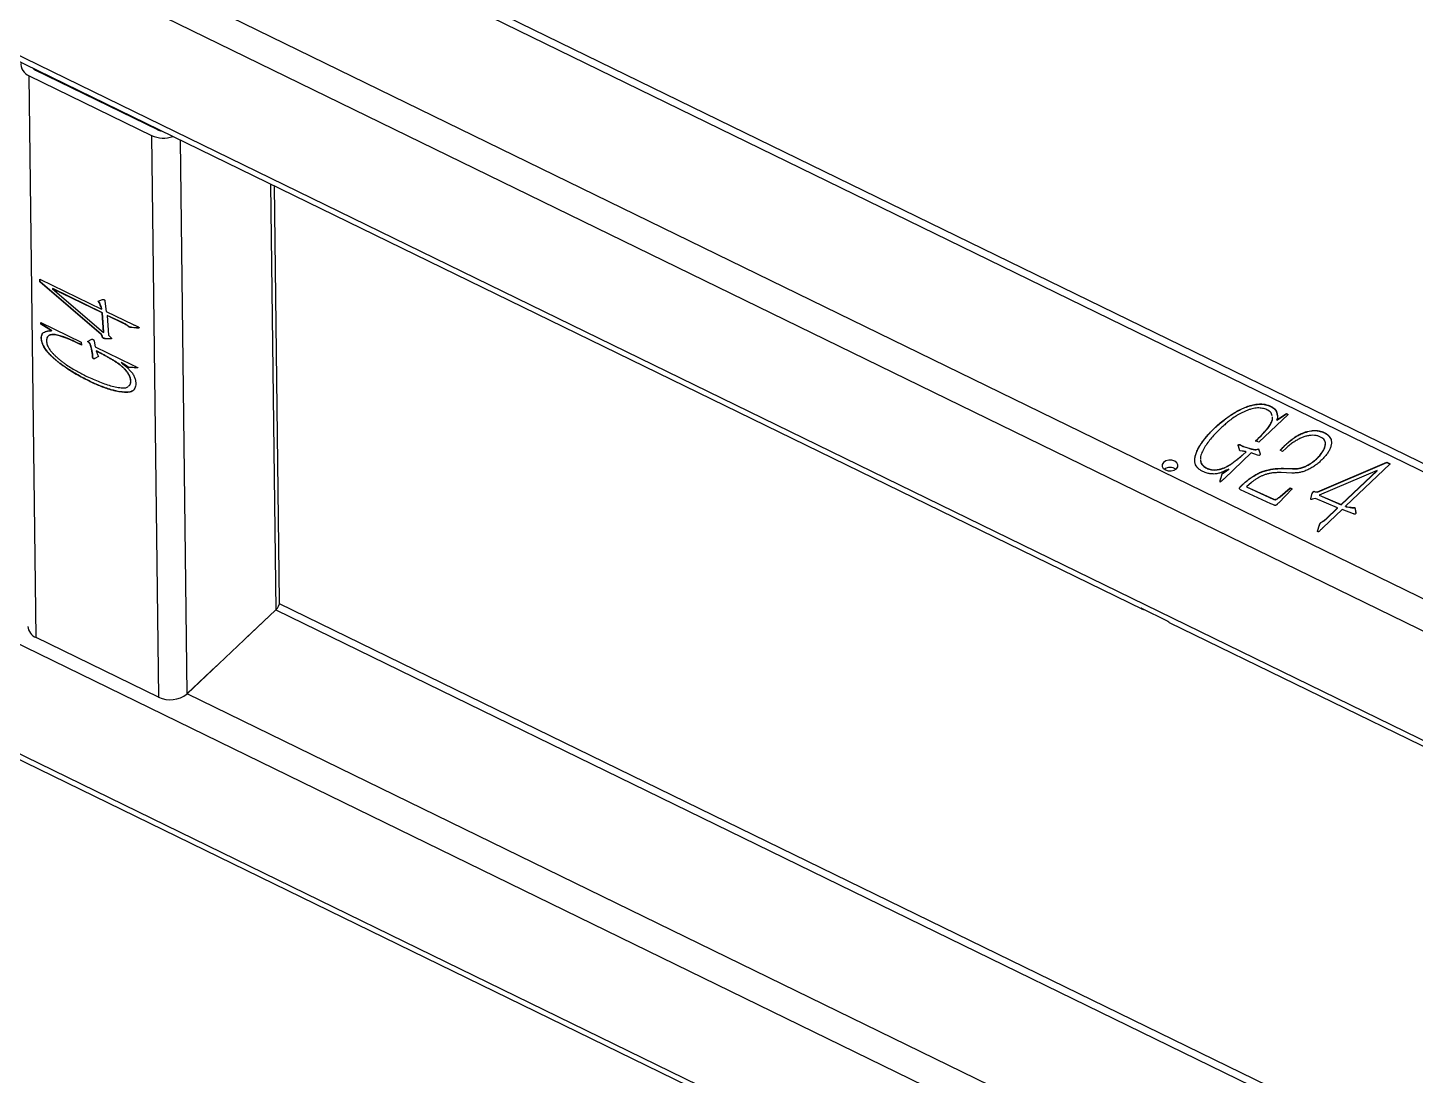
# Model space of a CAD drawing. Header units: millimetres. Extents: x 0 to 14850, y 0 to 10500.
# Drawn here: x 8012 to 9819, y 7352 to 8716 of the extents above; entities that cross this region are included whole.
import ezdxf

# ---------------------------------------------------------------- set-up
doc = ezdxf.new("R2010")
doc.units = ezdxf.units.MM
doc.header["$LTSCALE"] = 50

msp = doc.modelspace()

# ---------------------------------------------------------------- linework, layer by layer
for p, q in [((5759.5, 10122.4), (13452.4, 6371.2)), ((13461.9, 6376.8), (5771.5, 10126.9)), ((5628.8, 9978.7), (13321.6, 6227.4)), ((13323.3, 6083.6), (5630.5, 9834.9)), ((5634.5, 9825.8), (9463.3, 7958.7)), ((10856.4, 7471.4), (8124.8, 8803.4)), ((8014.2, 8653.2), (8173.4, 8575.5)), ((8023.2, 7921.9), (8014.2, 8653.2)), ((8019.2, 8662.9), (8019.2, 8662.5)), ((8181.3, 8582.9), (8022, 8660.6)), ((8136.6, 8604.7), (8136.6, 8605.7)), ((8155.3, 8596.5), (8155.4, 8595.6)), ((8173.4, 8575.5), (8182.4, 7844.3)), ((8219.7, 7848.6), (8210.8, 8569.5)), ((8328.2, 8512.2), (8335, 7958)), ((8340.1, 7968.8), (8333.5, 8509.7)), ((6922.1, 8439.5), (9381.2, 7240.3)), ((8028, 8388.6), (8108.2, 8349.5)), ((8028, 8384.8), (8028, 8388.6)), ((8028.3, 8385), (8028, 8384.8)), ((8107.8, 8316.3), (8028, 8384.8)), ((8028.3, 8385), (8028.2, 8388.5)), ((8108.1, 8316.5), (8028.3, 8385)), ((8044.6, 8376.1), (8044.4, 8375.9)), ((8044.4, 8375.9), (8110.7, 8318.9)), ((8109, 8344.4), (8044.4, 8375.9)), ((8109.3, 8344.6), (8044.6, 8376.1)), ((8104, 8359.8), (8109.6, 8361.9)), ((8105.2, 8358), (8104, 8359.8)), ((8105.4, 8358.2), (8104.3, 8359.9)), ((8105.4, 8358.2), (8105.2, 8358)), ((8106.8, 8354.9), (8106.6, 8354.7)), ((8107.8, 8351.5), (8106.6, 8354.7)), ((8108.1, 8351.7), (8106.8, 8354.9)), ((8108.1, 8351.7), (8107.8, 8351.5)), ((8108.4, 8349.7), (8108.2, 8349.5)), ((8112.7, 8359.6), (8114.4, 8346.5)), ((8114.4, 8346.5), (8149.3, 8329.5)), ((8029.1, 8332.1), (8081.8, 8306.4)), ((8029.1, 8330), (8029.1, 8332.1)), ((8029.4, 8330.2), (8029.1, 8330)), ((8042.9, 8321.2), (8029.1, 8330)), ((8029.4, 8330.2), (8029.3, 8332)), ((8043.2, 8321.4), (8029.4, 8330.2)), ((8109.3, 8344.6), (8109, 8344.4)), ((8110.7, 8318.9), (8109, 8344.4)), ((8111, 8319.2), (8109.3, 8344.6)), ((8115.7, 8341.3), (8115.5, 8341.1)), ((8115.5, 8341.1), (8117.3, 8315.5)), ((8136.1, 8331.2), (8115.5, 8341.1)), ((8136.4, 8331.4), (8115.7, 8341.3)), ((8136.4, 8331.4), (8136.1, 8331.2)), ((8030, 8311.6), (8029.7, 8311.4)), ((8039.9, 8321.3), (8042.9, 8321.2)), ((8043.2, 8321.4), (8042.9, 8321.2)), ((8090.1, 8307.4), (8095.4, 8310.1)), ((8108.1, 8316.5), (8107.8, 8316.3)), ((8109, 8313.8), (8107.8, 8316.3)), ((8109.3, 8314), (8108.1, 8316.5)), ((8109.3, 8314), (8109, 8313.8)), ((8109.4, 8312.2), (8109, 8313.8)), ((8109.7, 8312.5), (8109.3, 8314)), ((8109.7, 8312.5), (8109.4, 8312.2)), ((8111, 8319.2), (8110.7, 8318.9)), ((8113, 8311.2), (8112.7, 8310.9)), ((8120.1, 8310.7), (8112.7, 8310.9)), ((8120.4, 8310.9), (8113, 8311.2)), ((8117.3, 8315.5), (8120.3, 8312.3)), ((8120.4, 8310.9), (8120.1, 8310.7)), ((8147.9, 8325.6), (8147.6, 8325.4)), ((8150.3, 8325), (8147.6, 8325.4)), ((8150.6, 8325.2), (8147.9, 8325.6)), ((8150.6, 8325.2), (8150.3, 8325)), ((8153.8, 8324.8), (8150.3, 8325)), ((8154.1, 8325.1), (8150.6, 8325.2)), ((8154.1, 8325.1), (8153.8, 8324.8)), ((9281.6, 7146), (6923.9, 8295.7)), ((8081.8, 8306.4), (8082.1, 8302.6)), ((8092.1, 8305.4), (8090.1, 8307.4)), ((8092.4, 8305.6), (8090.5, 8307.6)), ((8092.4, 8305.6), (8092.1, 8305.4)), ((8094.8, 8299.9), (8094.5, 8299.7)), ((8095.5, 8294.6), (8094.5, 8299.7)), ((8095.8, 8294.9), (8094.8, 8299.9)), ((8095.8, 8294.9), (8095.5, 8294.6)), ((8096.5, 8290.5), (8095.5, 8294.6)), ((8096.8, 8290.7), (8095.8, 8294.9)), ((8098.3, 8309), (8098.5, 8307.7)), ((8098.5, 8307.7), (8099.7, 8300.5)), ((8099.7, 8300.5), (8148.2, 8276.8)), ((8101.6, 8295), (8101.3, 8294.8)), ((8107.2, 8291.7), (8101.3, 8294.8)), ((8107.4, 8292), (8101.6, 8295)), ((8107.4, 8292), (8107.2, 8291.7)), ((6922.4, 8289.2), (9276.6, 7141.2)), ((8096.8, 8290.7), (8096.5, 8290.5)), ((8096.6, 8286.3), (8096.5, 8290.5)), ((8096.8, 8286.5), (8096.6, 8286.3)), ((8096.8, 8286.5), (8096.8, 8290.7)), ((8104.3, 8287.6), (8099.3, 8285.1)), ((8099.6, 8285.3), (8099.3, 8285.1)), ((8104.3, 8287.6), (8099.6, 8285.3)), ((8103.1, 8290.2), (8104.3, 8287.6)), ((8133.9, 8280), (8133.7, 8279.7)), ((8140.7, 8275.3), (8133.7, 8279.7)), ((8140.9, 8275.5), (8133.9, 8280)), ((8140.9, 8275.5), (8140.7, 8275.3)), ((8142.6, 8273.8), (8140.7, 8275.3)), ((8142.9, 8274), (8140.9, 8275.5)), ((8142.9, 8274), (8142.6, 8273.8)), ((8073.5, 8265.9), (8073.2, 8265.7)), ((8145.8, 8273.5), (8145.5, 8273.2)), ((8148.8, 8273.2), (8145.5, 8273.2)), ((8149.1, 8273.4), (8145.8, 8273.5)), ((8149.1, 8273.4), (8148.8, 8273.2)), ((8151.3, 8272.9), (8148.8, 8273.2)), ((8151.6, 8273.1), (8149.1, 8273.4)), ((8151.6, 8273.1), (8151.3, 8272.9)), ((8146.4, 8254.8), (8146.2, 8254.6)), ((9630.2, 8222.8), (9630.2, 8223.1)), ((9571.6, 8206.4), (9571.6, 8206.7)), ((9653.3, 8212.3), (9615, 8176)), ((9638.6, 8205.1), (9650.9, 8213.4)), ((9638.6, 8204.8), (9650.9, 8213.1)), ((9639.3, 8208), (9638.6, 8205.1)), ((9638.6, 8204.8), (9638.6, 8205.1)), ((9650.9, 8213.4), (9653.3, 8212.3)), ((9650.9, 8213.1), (9650.9, 8213.4)), ((9650.9, 8213.1), (9653.1, 8212.1)), ((9700.8, 8188.2), (9700.8, 8188.5)), ((9590.1, 8164.9), (9588.3, 8171.1)), ((9590.1, 8173), (9594.7, 8170.7)), ((9590.1, 8172.7), (9590.1, 8173)), ((9590.1, 8172.7), (9594.8, 8170.4)), ((9594.7, 8170.7), (9599.5, 8169.4)), ((9594.8, 8170.4), (9594.7, 8170.7)), ((9594.8, 8170.4), (9599.5, 8169.1)), ((9599.5, 8169.4), (9605.3, 8167.6)), ((9599.5, 8169.1), (9599.5, 8169.4)), ((9599.5, 8169.1), (9605.3, 8167.3)), ((9605.3, 8167.3), (9605.3, 8167.6)), ((9615, 8176), (9610.8, 8177.9)), ((9612, 8166.8), (9614.6, 8167.5)), ((9612, 8166.5), (9614.6, 8167.2)), ((9612, 8166.5), (9612, 8166.8)), ((9614.6, 8167.5), (9616.6, 8161.1)), ((9614.6, 8167.2), (9614.6, 8167.5)), ((9614.6, 8167.2), (9616.6, 8160.8)), ((9645.7, 8164.1), (9642.7, 8165.6)), ((9650.5, 8168.5), (9645.7, 8164.1)), ((9655.8, 8177.7), (9655.8, 8178)), ((9605.2, 8162.2), (9570.1, 8128.9)), ((9593.2, 8164.6), (9590.1, 8164.9)), ((9594.2, 8159.9), (9598.6, 8163.8)), ((9594.2, 8159.6), (9598.6, 8163.5)), ((9594.2, 8159.6), (9594.2, 8159.9)), ((9598.6, 8163.5), (9598.6, 8163.8)), ((9613.4, 8159.4), (9605.2, 8162.2)), ((9614.9, 8158.9), (9613.4, 8159.4)), ((9616.6, 8160.8), (9616.6, 8161.1)), ((9691.3, 8111.5), (9781.8, 8150)), ((9691.3, 8111.2), (9781.8, 8149.7)), ((9698, 8163.4), (9698, 8163.7)), ((9786.1, 8147.9), (9728, 8092.8)), ((9781.8, 8150), (9786.1, 8147.9)), ((9781.8, 8149.7), (9781.8, 8150)), ((9781.8, 8149.7), (9785.9, 8147.7)), ((9545.8, 8142.8), (9545.8, 8143.1)), ((9565.1, 8128.1), (9565.9, 8130.3)), ((9565.1, 8127.8), (9565.9, 8130)), ((9565.9, 8130.3), (9566.6, 8133.4)), ((9565.9, 8130), (9566.6, 8133.1)), ((9565.9, 8130), (9565.9, 8130.3)), ((9566.6, 8133.1), (9566.6, 8133.4)), ((9567.7, 8135.9), (9569.7, 8137)), ((9567.7, 8135.6), (9569.7, 8136.7)), ((9567.7, 8135.6), (9567.7, 8135.9)), ((9569.7, 8137), (9576, 8141.2)), ((9569.7, 8136.7), (9576, 8140.9)), ((9569.7, 8136.7), (9569.7, 8137)), ((9576, 8140.9), (9576, 8141.2)), ((9658.1, 8136), (9644.2, 8136.5)), ((9647, 8142.2), (9658.7, 8141.8)), ((9647, 8141.9), (9647, 8142.2)), ((9647, 8141.9), (9658.7, 8141.5)), ((9658.7, 8141.5), (9658.7, 8141.8)), ((9769, 8139.3), (9693.7, 8107.3)), ((9722.1, 8094.9), (9769, 8139.3)), ((9722.1, 8094.6), (9769, 8139)), ((9769, 8139), (9769, 8139.3)), ((9565.1, 8127.8), (9565.1, 8128.1)), ((9630.7, 8096.1), (9591.3, 8114.3)), ((9605.3, 8123.7), (9599, 8118.2)), ((9599, 8118.2), (9634.7, 8102)), ((9599, 8117.9), (9599, 8118.2)), ((9599, 8117.9), (9634.7, 8101.7)), ((9601.7, 8127.5), (9601.7, 8127.8)), ((9658.5, 8115.4), (9640.8, 8097.2)), ((9642.7, 8105.4), (9655.8, 8116.7)), ((9642.7, 8105.1), (9655.8, 8116.4)), ((9655.8, 8116.7), (9658.5, 8115.4)), ((9655.8, 8116.4), (9655.8, 8116.7)), ((9655.8, 8116.4), (9658.3, 8115.2)), ((9686.5, 8112.2), (9688.3, 8111.7)), ((9686.5, 8111.9), (9686.5, 8112.2)), ((9686.5, 8111.9), (9688.3, 8111.4)), ((9688.3, 8111.7), (9691.3, 8111.5)), ((9688.3, 8111.4), (9688.3, 8111.7)), ((9688.3, 8111.4), (9691.3, 8111.2)), ((9691.3, 8111.2), (9691.3, 8111.5)), ((9634.7, 8101.7), (9634.7, 8102)), ((9642.7, 8105.1), (9642.7, 8105.4)), ((9682.8, 8102.9), (9684.5, 8109.8)), ((9682.8, 8102.6), (9684.5, 8109.5)), ((9682.8, 8102.6), (9682.8, 8102.9)), ((9684.5, 8109.5), (9684.5, 8109.8)), ((9688.7, 8102.9), (9684.6, 8101.8)), ((9717.3, 8090.5), (9688.7, 8102.9)), ((9693.7, 8107.3), (9722.1, 8094.9)), ((9693.7, 8107), (9693.7, 8107.3)), ((9693.7, 8107), (9722.1, 8094.6)), ((9722.1, 8094.6), (9722.1, 8094.9)), ((9723.4, 8088.6), (9698.2, 8064.6)), ((9702.5, 8076.3), (9717.3, 8090.5)), ((9702.5, 8075.9), (9717.3, 8090.2)), ((9702.5, 8075.9), (9702.5, 8076.3)), ((9717.3, 8090.2), (9717.3, 8090.5)), ((9738.2, 8083), (9723.4, 8088.6)), ((9728, 8092.5), (9728, 8092.8)), ((9730.2, 8092.1), (9734, 8091.5)), ((9730.2, 8091.8), (9730.2, 8092.1)), ((9730.2, 8091.8), (9734, 8091.2)), ((9734, 8091.2), (9734, 8091.5)), ((9737.8, 8091), (9740, 8091.2)), ((9737.9, 8090.7), (9737.8, 8091)), ((9737.9, 8090.7), (9740, 8090.9)), ((9740, 8091.2), (9741.4, 8084.6)), ((9740, 8090.9), (9740, 8091.2)), ((9740, 8090.9), (9741.4, 8084.3)), ((9741.4, 8084.3), (9741.4, 8084.6)), ((9692.2, 8062.8), (9693, 8066.1)), ((9692.2, 8062.5), (9693, 8065.8)), ((9692.2, 8062.5), (9692.2, 8062.8)), ((9693, 8066.1), (9694, 8068.5)), ((9693, 8065.8), (9694, 8068.2)), ((9693, 8065.8), (9693, 8066.1)), ((9694, 8068.2), (9694, 8068.5)), ((8335, 7958), (8219.7, 7848.6)), ((8296.6, 7921.5), (8334.8, 7957.7)), ((8334.8, 7957.7), (8334.8, 7957.7)), ((8334.8, 7957.7), (8334.8, 7957.7)), ((8335, 7958), (10776.6, 6767.4)), ((10776.5, 6777.7), (8339.8, 7965.9)), ((9461.3, 7960.4), (9496.4, 7943.3)), ((9498.4, 7941.6), (13327.3, 6074.5)), ((8182.4, 7844.3), (8023.2, 7921.9)), ((8296.6, 7921.5), (8296.6, 7921.5)), ((8219.9, 7848.8), (8258.1, 7885.1)), ((8258.1, 7885.1), (8258.1, 7885.1)), ((8258.1, 7885), (8258.1, 7885)), ((10778.7, 6600.7), (8219.7, 7848.6)), ((8219.9, 7848.8), (8219.9, 7848.8))]:
    msp.add_line(p, q)
at = {"flags": 128}
for points in [[(9490.9, 8149.9), (9489.2, 8147.3), (9489.1, 8144.6), (9490.5, 8142), (9493.3, 8140), (9497, 8138.8), (9501, 8138.8), (9504.8, 8139.7), (9507.8, 8141.6), (9509.5, 8144.2), (9509.7, 8146.9), (9508.2, 8149.5), (9505.5, 8151.6), (9501.8, 8152.7), (9497.7, 8152.8), (9493.9, 8151.8), (9490.9, 8149.9)], [(9496.4, 7943.3), (9497.6, 7942.1), (9498.4, 7941.6)]]:
    msp.add_lwpolyline(points, dxfattribs=at)
for centre, radius, start, end in [((8019.5, 8668.5), 16.2, 172.5338, 250.7171), ((8026.7, 8670.7), 11.1, 221.4233, 245.2269), ((8188.6, 8598.4), 17.1, 244.6283, 262.1464), ((8188.9, 8609), 36.9, 245.2261, 289.3102), ((9499.6, 8129.6), 13.6, 56.8225, 124.5836), ((8325.5, 7969), 14.6, 310.6879, 359.2426), ((9465.7, 7963.5), 5.36, 215.3391, 272.67), ((8029.2, 7937.9), 17.1, 185.0262, 249.4236), ((8197.6, 7875.8), 35, 244.2088, 308.9722)]:
    msp.add_arc(centre, radius, start, end)
for points, knots in [([(8106.6, 8354.7), (8106.4, 8355.1), (8106.2, 8355.8), (8105.8, 8356.8), (8105.5, 8357.5), (8105.3, 8357.8), (8105.2, 8358)], [0, 0, 0, 0, 0.373787, 0.666263, 0.878329, 1, 1, 1, 1]), ([(8106.8, 8354.9), (8106.7, 8355.3), (8106.4, 8356), (8106, 8357), (8105.8, 8357.7), (8105.5, 8358.1), (8105.4, 8358.2)], [0, 0, 0, 0, 0.373787, 0.666263, 0.878329, 1, 1, 1, 1]), ([(8108.2, 8349.5), (8108.2, 8349.9), (8108.2, 8350.5), (8107.9, 8351.2), (8107.8, 8351.5)], [0, 0, 0, 0, 0.574309, 1, 1, 1, 1]), ([(8108.4, 8349.7), (8108.4, 8350.1), (8108.4, 8350.7), (8108.2, 8351.4), (8108.1, 8351.7)], [0, 0, 0, 0, 0.574309, 1, 1, 1, 1]), ([(8109.6, 8361.9), (8109.9, 8362), (8110.5, 8362.1), (8111.4, 8361.9), (8112, 8361.4), (8112.5, 8360.9), (8112.7, 8360.2), (8112.7, 8359.8), (8112.7, 8359.6)], [0, 0, 0, 0, 0.279773, 0.459185, 0.590009, 0.696704, 0.823567, 1, 1, 1, 1]), ([(8147.6, 8325.4), (8147.3, 8325.4), (8146.7, 8325.5), (8145.9, 8325.6), (8145.3, 8325.7), (8144.6, 8325.9), (8143.5, 8326.6), (8141.9, 8327.7), (8140.2, 8328.9), (8138.7, 8329.9), (8137.4, 8330.5), (8136.6, 8331), (8136.1, 8331.2)], [0, 0, 0, 0, 0.090782, 0.164271, 0.219168, 0.256537, 0.34722, 0.50011, 0.66601, 0.784886, 0.890043, 1, 1, 1, 1]), ([(8147.9, 8325.6), (8147.5, 8325.7), (8146.9, 8325.7), (8146.1, 8325.8), (8145.5, 8325.9), (8144.8, 8326.1), (8143.7, 8326.8), (8142.2, 8327.9), (8140.5, 8329.1), (8139, 8330.1), (8137.6, 8330.8), (8136.8, 8331.2), (8136.4, 8331.4)], [0, 0, 0, 0, 0.090782, 0.164271, 0.219168, 0.256537, 0.34722, 0.50011, 0.66601, 0.784886, 0.890043, 1, 1, 1, 1]), ([(8149.3, 8329.5), (8149.4, 8329.4), (8149.8, 8329.2), (8150.5, 8328.9), (8151.7, 8328.3), (8153.2, 8327.7), (8154.7, 8326.9), (8155.9, 8326.4), (8156.6, 8325.9), (8157.1, 8325.5), (8157.2, 8325.2), (8157.1, 8325), (8157.1, 8325)], [0, 0, 0, 0, 0.0375013, 0.1262061, 0.2660251, 0.4604694, 0.6513849, 0.7946121, 0.8842943, 0.9254879, 0.9676574, 1, 1, 1, 1]), ([(8029.7, 8311.4), (8029.7, 8311.9), (8029.7, 8313), (8030, 8314.5), (8030.5, 8315.8), (8031.3, 8317.4), (8032.8, 8319), (8034.9, 8320), (8036.7, 8320.5), (8037.9, 8320.9), (8038.9, 8321.1), (8039.6, 8321.2), (8039.9, 8321.3)], [0, 0, 0, 0, 0.09355, 0.182475, 0.269034, 0.354228, 0.527613, 0.715062, 0.806312, 0.88357, 0.948148, 1, 1, 1, 1]), ([(8073.2, 8265.7), (8070.9, 8267.1), (8066.1, 8270), (8060.1, 8274.1), (8055.2, 8277.6), (8051.6, 8280.4), (8048.1, 8283.3), (8044.7, 8286.4), (8041.6, 8289.4), (8038.8, 8292.3), (8036.6, 8295), (8034.7, 8297.6), (8033.3, 8300), (8032.2, 8302.1), (8031.3, 8304), (8030.6, 8306.1), (8030, 8308.5), (8029.8, 8310.4), (8029.7, 8311.4)], [0, 0, 0, 0, 0.126875, 0.26151, 0.330229, 0.398329, 0.466356, 0.533691, 0.597757, 0.655467, 0.70742, 0.754407, 0.796644, 0.833775, 0.865799, 0.893553, 0.945163, 1, 1, 1, 1]), ([(8030, 8311.6), (8030, 8313.4), (8030, 8315.3), (8031, 8316.4), (8031.1, 8316.6)], [0, 0, 0, 0, 0.899852, 1, 1, 1, 1]), ([(8073.5, 8265.9), (8071.2, 8267.3), (8066.3, 8270.2), (8060.3, 8274.3), (8055.5, 8277.8), (8051.8, 8280.6), (8048.3, 8283.6), (8044.9, 8286.6), (8041.8, 8289.6), (8039.1, 8292.5), (8036.8, 8295.3), (8035, 8297.9), (8033.6, 8300.2), (8032.4, 8302.4), (8031.6, 8304.2), (8030.8, 8306.3), (8030.3, 8308.8), (8030.1, 8310.6), (8030, 8311.6)], [0, 0, 0, 0, 0.126875, 0.26151, 0.330229, 0.398329, 0.466356, 0.533691, 0.597757, 0.655467, 0.70742, 0.754407, 0.796644, 0.833775, 0.865799, 0.893553, 0.945163, 1, 1, 1, 1]), ([(8082.1, 8302.6), (8081.2, 8303), (8079.2, 8304), (8076.1, 8305.5), (8072.8, 8307.1), (8069.9, 8308.4), (8067.5, 8309.4), (8065.5, 8310.3), (8063.2, 8311.2), (8060, 8312.5), (8056, 8313.9), (8051.6, 8315.3), (8047.6, 8316.1), (8044.6, 8316.2), (8042.3, 8316), (8040.8, 8315.6), (8039.6, 8315.1), (8038.2, 8314.1), (8037, 8312.3), (8036.7, 8310.4), (8036.5, 8309.4)], [0, 0, 0, 0, 0.051918, 0.111407, 0.174691, 0.237463, 0.271063, 0.309597, 0.35254, 0.40038, 0.494836, 0.576504, 0.652266, 0.73063, 0.769331, 0.805061, 0.838333, 0.870025, 0.93318, 1, 1, 1, 1]), ([(8082.3, 8302.8), (8077.9, 8305), (8069, 8309.3), (8057.9, 8313.7), (8049.3, 8316.2), (8043.3, 8316.8), (8040.5, 8315.3), (8039.3, 8314.6)], [0, 0, 0, 0, 0.291181, 0.582317, 0.727796, 0.87321, 1, 1, 1, 1]), ([(8095.4, 8310.1), (8095.6, 8310.2), (8096.1, 8310.3), (8097, 8310), (8097.8, 8309.6), (8098.1, 8309.2), (8098.3, 8309)], [0, 0, 0, 0, 0.3163371, 0.610484, 0.8455065, 1, 1, 1, 1]), ([(8112.7, 8310.9), (8112.3, 8311), (8111.6, 8311.1), (8110.6, 8311.4), (8109.9, 8311.8), (8109.6, 8312.1), (8109.4, 8312.2)], [0, 0, 0, 0, 0.407827, 0.672502, 0.858705, 1, 1, 1, 1]), ([(8113, 8311.2), (8112.6, 8311.2), (8111.8, 8311.4), (8110.9, 8311.7), (8110.2, 8312), (8109.8, 8312.3), (8109.7, 8312.5)], [0, 0, 0, 0, 0.407827, 0.672502, 0.858705, 1, 1, 1, 1]), ([(8120.3, 8312.3), (8120.6, 8312.1), (8121, 8311.7), (8121.5, 8310.8), (8120.9, 8310.7), (8120.4, 8310.7), (8120.1, 8310.7)], [0, 0, 0, 0, 0.321086, 0.477106, 0.666308, 1, 1, 1, 1]), ([(8121.6, 8311.1), (8121.5, 8311.1), (8121.5, 8311), (8121.2, 8311), (8120.9, 8310.9), (8120.6, 8310.9), (8120.4, 8310.9)], [0, 0, 0, 0, 0.088321, 0.272554, 0.550427, 1, 1, 1, 1]), ([(8157.1, 8325), (8157, 8324.9), (8156.7, 8324.6), (8155.8, 8324.6), (8154.8, 8324.6), (8154.1, 8324.8), (8153.8, 8324.8)], [0, 0, 0, 0, 0.142951, 0.430931, 0.760186, 1, 1, 1, 1]), ([(8156.9, 8325), (8156.8, 8324.9), (8156.5, 8324.7), (8155.4, 8324.9), (8154.6, 8325), (8154.1, 8325.1)], [0, 0, 0, 0, 0.139316, 0.478245, 1, 1, 1, 1]), ([(8036.5, 8309.4), (8036.5, 8308.6), (8036.6, 8307), (8037.1, 8304.4), (8038, 8301.8), (8039.2, 8299.2), (8040.9, 8296.4), (8043.1, 8293.6), (8045.8, 8290.7), (8048.8, 8287.8), (8052.2, 8284.8), (8055.6, 8282), (8059.1, 8279.3), (8063.8, 8276.1), (8069.5, 8272.4), (8076.2, 8268.6), (8082.7, 8265.1), (8087, 8263), (8089.1, 8261.9)], [0, 0, 0, 0, 0.042955, 0.083376, 0.123261, 0.1629, 0.204401, 0.249819, 0.29921, 0.354213, 0.411664, 0.468737, 0.52579, 0.583341, 0.694342, 0.79876, 0.899663, 1, 1, 1, 1]), ([(8094.5, 8299.7), (8094.4, 8300), (8094.3, 8301), (8093.7, 8302.5), (8093.1, 8304.1), (8092.4, 8305), (8092.1, 8305.4)], [0, 0, 0, 0, 0.191467, 0.503414, 0.805851, 1, 1, 1, 1]), ([(8094.8, 8299.9), (8094.7, 8300.3), (8094.5, 8301.2), (8094, 8302.8), (8093.4, 8304.4), (8092.6, 8305.3), (8092.4, 8305.6)], [0, 0, 0, 0, 0.191467, 0.503414, 0.805851, 1, 1, 1, 1]), ([(8101.3, 8294.8), (8101.5, 8294.2), (8101.9, 8293.2), (8102.4, 8291.9), (8102.8, 8291), (8103, 8290.4), (8103.1, 8290.2)], [0, 0, 0, 0, 0.362799, 0.652475, 0.863991, 1, 1, 1, 1]), ([(8146.4, 8254.8), (8146.4, 8255.6), (8146.4, 8257.3), (8145.8, 8260), (8144.7, 8263), (8143, 8266), (8140.7, 8269.2), (8137.7, 8272.3), (8134.3, 8275.4), (8130.6, 8278.3), (8126.7, 8281), (8122.8, 8283.4), (8118.9, 8285.6), (8115.2, 8287.8), (8111.4, 8289.9), (8108.8, 8291.3), (8107.4, 8292)], [0, 0, 0, 0, 0.055936, 0.112854, 0.170682, 0.23044, 0.29538, 0.366568, 0.443456, 0.523318, 0.605302, 0.686891, 0.766851, 0.840773, 0.916895, 1, 1, 1, 1]), ([(8099.3, 8285.1), (8099.1, 8284.9), (8098.7, 8284.6), (8097.9, 8284.6), (8097.5, 8285), (8097.1, 8285.3), (8096.8, 8285.8), (8096.7, 8286.1), (8096.6, 8286.3)], [0, 0, 0, 0, 0.350484, 0.527084, 0.64708, 0.750783, 0.854774, 1, 1, 1, 1]), ([(8099.6, 8285.3), (8099.3, 8285.1), (8099, 8284.8), (8098.2, 8284.8), (8097.7, 8285.2), (8097.3, 8285.5), (8097, 8286), (8096.9, 8286.3), (8096.8, 8286.5)], [0, 0, 0, 0, 0.350484, 0.527084, 0.64708, 0.750783, 0.854774, 1, 1, 1, 1]), ([(8146.2, 8254.6), (8146.2, 8255.4), (8146.2, 8257.1), (8145.6, 8259.8), (8144.5, 8262.7), (8142.8, 8265.8), (8140.4, 8268.9), (8137.5, 8272.1), (8134.1, 8275.2), (8130.4, 8278.1), (8126.5, 8280.7), (8122.5, 8283.2), (8118.7, 8285.4), (8114.9, 8287.6), (8111.1, 8289.7), (8108.5, 8291), (8107.2, 8291.7)], [0, 0, 0, 0, 0.055936, 0.112854, 0.170682, 0.23044, 0.29538, 0.366568, 0.443456, 0.523318, 0.605302, 0.686891, 0.766851, 0.840773, 0.916895, 1, 1, 1, 1]), ([(8133.7, 8279.7), (8134.2, 8279.2), (8135.6, 8278), (8138.2, 8276.1), (8141.2, 8273.5), (8143.9, 8271.1), (8146.1, 8268.8), (8147.7, 8266.9), (8149, 8264.8), (8150.3, 8262.7), (8151.2, 8260.5), (8152, 8258.3), (8152.5, 8256.2), (8152.7, 8254.8), (8152.7, 8254.2)], [0, 0, 0, 0, 0.065987, 0.160923, 0.277349, 0.4098, 0.479506, 0.549726, 0.62206, 0.697685, 0.774405, 0.849698, 0.925012, 1, 1, 1, 1]), ([(8145.5, 8273.2), (8145, 8273.2), (8144.1, 8273.2), (8143.1, 8273.6), (8142.6, 8273.8)], [0, 0, 0, 0, 0.565776, 1, 1, 1, 1]), ([(8145.8, 8273.5), (8145.3, 8273.5), (8144.3, 8273.4), (8143.3, 8273.8), (8142.9, 8274)], [0, 0, 0, 0, 0.565776, 1, 1, 1, 1]), ([(8148.2, 8276.8), (8148.8, 8276.6), (8149.8, 8276), (8151.3, 8275.3), (8152.5, 8274.7), (8153.5, 8274.2), (8154.2, 8273.8), (8154.7, 8273.5), (8155, 8273.3), (8155.3, 8272.8), (8154.2, 8273), (8153.4, 8272.8), (8152.3, 8272.7), (8151.6, 8272.8), (8151.3, 8272.9)], [0, 0, 0, 0, 0.145771, 0.273973, 0.379561, 0.46505, 0.530589, 0.576106, 0.599949, 0.609011, 0.678525, 0.798428, 0.923437, 1, 1, 1, 1]), ([(8152.7, 8254.2), (8152.8, 8253), (8152.9, 8250.6), (8152.3, 8247.6), (8151, 8245.1), (8149.5, 8243.4), (8148, 8242.4), (8146.6, 8241.8), (8145, 8241.3), (8143.1, 8241.1), (8141, 8240.9), (8138.5, 8241), (8135.9, 8241.2), (8132.9, 8241.5), (8129.7, 8242), (8126.3, 8242.8), (8122.7, 8243.7), (8117.7, 8245.1), (8111.5, 8247.2), (8104.3, 8250), (8097.1, 8253.2), (8089.6, 8256.8), (8081.5, 8260.9), (8076, 8264), (8073.2, 8265.7)], [0, 0, 0, 0, 0.0403003, 0.080356, 0.1195791, 0.1573121, 0.1767137, 0.1974974, 0.2198456, 0.2439737, 0.2702161, 0.2989485, 0.3303965, 0.3641005, 0.4002389, 0.43762, 0.4770858, 0.5183317, 0.5994777, 0.6731942, 0.7469287, 0.8266271, 0.911502, 1, 1, 1, 1]), ([(8147.9, 8242.7), (8147.8, 8242.6), (8146.5, 8241.5), (8141.2, 8241.1), (8132.4, 8241.5), (8119.6, 8244.6), (8105.2, 8249.8), (8089.3, 8257), (8078.8, 8262.9), (8073.5, 8265.9)], [0, 0, 0, 0, 0.008724, 0.08488, 0.237262, 0.389753, 0.593125, 0.796578, 1, 1, 1, 1]), ([(8089.1, 8261.9), (8094.7, 8259.4), (8105.7, 8254.3), (8119.4, 8249.6), (8130, 8247.3), (8136.8, 8246.6), (8141.1, 8247.2), (8142.4, 8248.3), (8142.7, 8248.6)], [0, 0, 0, 0, 0.2916999, 0.5832374, 0.7291109, 0.8748267, 0.9718587, 1, 1, 1, 1]), ([(8155.4, 8273.2), (8155.3, 8273.2), (8155.3, 8273.2), (8155.1, 8273.1), (8154.6, 8273.2), (8153.5, 8273), (8152.4, 8273.1), (8151.6, 8273.1)], [0, 0, 0, 0, 0.020468, 0.04502, 0.162377, 0.357329, 1, 1, 1, 1]), ([(8143.5, 8249.3), (8144, 8249.6), (8145.6, 8250.7), (8145.9, 8253), (8146.2, 8254.6)], [0, 0, 0, 0, 0.301708, 1, 1, 1, 1]), ([(8143.8, 8249.5), (8144.3, 8249.9), (8145.9, 8250.9), (8146.2, 8253.2), (8146.4, 8254.8)], [0, 0, 0, 0, 0.301708, 1, 1, 1, 1]), ([(9626.8, 8217.7), (9625.9, 8218.1), (9624.1, 8219), (9621.2, 8219.9), (9618.1, 8220.5), (9614.9, 8220.8), (9611.6, 8220.6), (9608.1, 8220.1), (9604.4, 8219.2), (9600.6, 8217.9), (9596.7, 8216.3), (9593, 8214.6), (9589.3, 8212.7), (9584.9, 8210), (9579.8, 8206.6), (9574.2, 8202.3), (9569.3, 8197.9), (9566.1, 8195), (9564.6, 8193.6)], [0, 0, 0, 0, 0.04294, 0.083349, 0.123646, 0.163272, 0.204759, 0.249858, 0.29949, 0.354079, 0.41151, 0.468829, 0.525993, 0.583086, 0.69442, 0.798848, 0.899696, 1, 1, 1, 1]), ([(9571.6, 8206.7), (9573.6, 8208.2), (9577.8, 8211.1), (9583.3, 8214.7), (9588.1, 8217.4), (9591.9, 8219.3), (9595.8, 8221.1), (9599.8, 8222.6), (9603.7, 8223.9), (9607.4, 8224.9), (9610.9, 8225.6), (9614.1, 8225.9), (9617, 8225.9), (9619.5, 8225.9), (9621.7, 8225.7), (9624.2, 8225.2), (9627, 8224.4), (9629.1, 8223.6), (9630.2, 8223.1)], [0, 0, 0, 0, 0.126942, 0.261461, 0.330176, 0.398271, 0.466105, 0.533434, 0.597742, 0.655448, 0.707397, 0.75438, 0.796614, 0.833743, 0.865303, 0.893055, 0.945167, 1, 1, 1, 1]), ([(9571.6, 8206.4), (9573.6, 8207.9), (9577.8, 8210.8), (9583.3, 8214.4), (9588.1, 8217.1), (9591.9, 8219), (9595.8, 8220.8), (9599.8, 8222.3), (9603.7, 8223.6), (9607.4, 8224.6), (9610.9, 8225.3), (9614.1, 8225.6), (9617, 8225.6), (9619.5, 8225.6), (9621.7, 8225.4), (9624.2, 8224.9), (9627, 8224.1), (9629.1, 8223.2), (9630.2, 8222.8)], [0, 0, 0, 0, 0.126942, 0.261461, 0.330176, 0.398271, 0.466105, 0.533434, 0.597742, 0.655448, 0.707397, 0.75438, 0.796614, 0.833743, 0.865303, 0.893055, 0.945167, 1, 1, 1, 1]), ([(9630.2, 8223.1), (9630.8, 8222.8), (9632.1, 8222.2), (9633.6, 8221.1), (9635, 8219.9), (9636.6, 8218.3), (9638, 8215.9), (9638.7, 8213.4), (9639.1, 8211.4), (9639.3, 8210), (9639.3, 8208.9), (9639.3, 8208.3), (9639.3, 8208)], [0, 0, 0, 0, 0.09358, 0.182533, 0.269119, 0.35434, 0.528513, 0.71402, 0.806251, 0.883533, 0.948131, 1, 1, 1, 1]), ([(9630.2, 8222.8), (9632, 8221.8), (9635.6, 8219.7), (9638.4, 8215.3), (9638.6, 8212.3), (9638.8, 8210.9)], [0, 0, 0, 0, 0.3453616, 0.690944, 1, 1, 1, 1]), ([(9544.2, 8137.1), (9542.8, 8137.7), (9540.2, 8138.8), (9537, 8141.2), (9534.4, 8143.8), (9532.8, 8146.1), (9532, 8148.1), (9531.7, 8149.8), (9531.5, 8151.6), (9531.5, 8153.5), (9531.8, 8155.6), (9532.2, 8157.9), (9532.9, 8160.4), (9533.8, 8163), (9535, 8165.8), (9536.5, 8168.7), (9538.2, 8171.6), (9540.7, 8175.6), (9544.1, 8180.3), (9548.6, 8185.7), (9553.5, 8190.8), (9558.8, 8196), (9564.8, 8201.4), (9569.3, 8204.9), (9571.6, 8206.7)], [0, 0, 0, 0, 0.0402972, 0.0803498, 0.1194633, 0.1576072, 0.1770073, 0.1975741, 0.2201515, 0.2442777, 0.2705181, 0.2989803, 0.3304258, 0.3642428, 0.4002755, 0.4376536, 0.4774095, 0.5186524, 0.5994935, 0.6735373, 0.746948, 0.8269432, 0.9115087, 1, 1, 1, 1]), ([(9531.6, 8153.6), (9531.6, 8154.2), (9531.8, 8155.5), (9532.2, 8157.6), (9532.9, 8160.1), (9533.8, 8162.7), (9535, 8165.5), (9536.5, 8168.4), (9538.2, 8171.3), (9540.7, 8175.3), (9544.1, 8180), (9548.6, 8185.4), (9553.5, 8190.5), (9558.8, 8195.7), (9564.8, 8201.1), (9569.3, 8204.6), (9571.6, 8206.4)], [0.25, 0.25, 0.25, 0.25, 0.2705181, 0.2989803, 0.3304258, 0.3642428, 0.4002755, 0.4376536, 0.4774095, 0.5186524, 0.5994935, 0.6735373, 0.746948, 0.8269432, 0.9115087, 1, 1, 1, 1]), ([(9610.8, 8177.9), (9614, 8180.9), (9620.4, 8187.1), (9627.4, 8195.2), (9631.6, 8202.1), (9633.3, 8206.4), (9632.7, 8208.7), (9632.6, 8209.2)], [0, 0, 0, 0, 0.319552, 0.639068, 0.798825, 0.958397, 1, 1, 1, 1]), ([(9610.8, 8177.6), (9614, 8180.6), (9620.4, 8186.8), (9627.4, 8194.9), (9631.6, 8201.8), (9633.3, 8206.1), (9632.7, 8208.4), (9632.6, 8208.9)], [0, 0, 0, 0, 0.319552, 0.639068, 0.798825, 0.958397, 1, 1, 1, 1]), ([(9632.3, 8210.3), (9632.2, 8211.3), (9631.9, 8214.2), (9628.8, 8216.3), (9626.8, 8217.7)], [0, 0, 0, 0, 0.346639, 1, 1, 1, 1]), ([(9564.6, 8193.6), (9560.7, 8189.7), (9553.1, 8181.9), (9545.2, 8171.4), (9540.9, 8162.6), (9538.7, 8157.6), (9539, 8155), (9539, 8154.6)], [0, 0, 0, 0, 0.3248902, 0.6495835, 0.8120363, 0.9742386, 1, 1, 1, 1]), ([(9695.4, 8182.8), (9694.8, 8183.1), (9693.7, 8183.7), (9691.8, 8184.3), (9689.7, 8184.8), (9686.8, 8185.2), (9682.9, 8185.1), (9678.3, 8184.5), (9673.6, 8183.3), (9669.1, 8181.4), (9664.6, 8178.9), (9659.9, 8176), (9655.1, 8172.5), (9652.1, 8169.8), (9650.5, 8168.5)], [0, 0, 0, 0, 0.0391098, 0.0780073, 0.1169648, 0.1577962, 0.2406082, 0.3272675, 0.4176505, 0.5124781, 0.6164178, 0.7322223, 0.8602705, 1, 1, 1, 1]), ([(9655.8, 8178), (9656.7, 8178.7), (9658.4, 8180.1), (9661, 8182), (9663.5, 8183.8), (9666, 8185.3), (9668.7, 8186.7), (9671.7, 8188), (9675.1, 8189.2), (9678.7, 8190.3), (9682.4, 8191.1), (9685.9, 8191.6), (9689.2, 8191.6), (9692.2, 8191.2), (9694.8, 8190.6), (9697.1, 8189.9), (9699.1, 8189.3), (9700.3, 8188.7), (9700.8, 8188.5)], [0, 0, 0, 0, 0.077393, 0.14967, 0.216873, 0.279269, 0.341566, 0.408307, 0.480342, 0.557759, 0.633293, 0.701255, 0.762308, 0.819551, 0.873098, 0.920887, 0.962722, 1, 1, 1, 1]), ([(9655.8, 8177.7), (9656.7, 8178.4), (9658.4, 8179.8), (9661, 8181.7), (9663.5, 8183.5), (9666, 8185), (9668.7, 8186.4), (9671.7, 8187.7), (9675.1, 8188.9), (9678.7, 8190), (9682.4, 8190.8), (9685.9, 8191.3), (9689.2, 8191.3), (9692.2, 8190.9), (9694.8, 8190.3), (9697.1, 8189.6), (9699.1, 8189), (9700.3, 8188.4), (9700.8, 8188.2)], [0, 0, 0, 0, 0.077393, 0.14967, 0.216873, 0.279269, 0.341566, 0.408307, 0.480342, 0.557759, 0.633293, 0.701255, 0.762308, 0.819551, 0.873098, 0.920887, 0.962722, 1, 1, 1, 1]), ([(9700.8, 8188.5), (9701.5, 8188.1), (9702.7, 8187.4), (9704.3, 8186.1), (9705.8, 8184.8), (9707.4, 8182.8), (9708.8, 8180.1), (9709.5, 8177.3), (9709.6, 8175), (9709.4, 8173.1), (9708.9, 8171.2), (9708, 8168.4), (9706.5, 8165), (9703.8, 8161), (9700.5, 8157), (9696.9, 8153.2), (9693.1, 8149.4), (9690.2, 8147.2), (9688.8, 8146.1)], [0, 0, 0, 0, 0.035668, 0.070479, 0.105753, 0.141132, 0.212427, 0.283055, 0.319967, 0.358232, 0.399276, 0.442882, 0.53315, 0.623736, 0.717188, 0.814695, 0.910522, 1, 1, 1, 1]), ([(9700.8, 8188.2), (9702.8, 8186.8), (9706.9, 8183.9), (9709.3, 8179.9), (9709.2, 8177.7), (9709.2, 8177.6)], [0, 0, 0, 0, 0.480901, 0.963309, 1, 1, 1, 1]), ([(9588.3, 8171.1), (9588.1, 8171.4), (9587.9, 8171.9), (9587.9, 8172.7), (9588.5, 8172.9), (9588.9, 8173.1), (9589.5, 8173.1), (9589.9, 8173.1), (9590.1, 8173)], [0, 0, 0, 0, 0.347684, 0.526033, 0.647272, 0.746954, 0.855934, 1, 1, 1, 1]), ([(9587.9, 8172), (9587.9, 8172), (9587.9, 8172.1), (9587.9, 8172.4), (9588.4, 8172.6), (9588.9, 8172.8), (9589.5, 8172.8), (9589.9, 8172.7), (9590.1, 8172.7)], [0, 0, 0, 0, 0.005563, 0.187216, 0.38571, 0.59129, 0.796214, 1, 1, 1, 1]), ([(9605.3, 8167.6), (9605.7, 8167.5), (9606.7, 8167.1), (9608.6, 8166.8), (9610.4, 8166.5), (9611.6, 8166.7), (9612, 8166.8)], [0, 0, 0, 0, 0.191517, 0.498743, 0.8058, 1, 1, 1, 1]), ([(9605.3, 8167.3), (9605.7, 8167.2), (9606.7, 8166.8), (9608.6, 8166.5), (9610.4, 8166.2), (9611.6, 8166.4), (9612, 8166.5)], [0, 0, 0, 0, 0.191517, 0.498743, 0.8058, 1, 1, 1, 1]), ([(9642.7, 8165.6), (9643.3, 8166.2), (9644.5, 8167.5), (9646.2, 8169.3), (9647.8, 8170.9), (9649.8, 8172.9), (9652.4, 8175.2), (9654.7, 8177.1), (9655.8, 8178)], [0, 0, 0, 0, 0.15459, 0.294714, 0.422007, 0.533366, 0.754521, 1, 1, 1, 1]), ([(9642.7, 8165.3), (9643.3, 8165.9), (9644.5, 8167.2), (9646.2, 8169), (9647.8, 8170.6), (9649.8, 8172.6), (9652.4, 8174.9), (9654.7, 8176.7), (9655.8, 8177.7)], [0, 0, 0, 0, 0.15459, 0.294714, 0.422007, 0.533366, 0.754521, 1, 1, 1, 1]), ([(9698, 8163.7), (9698.5, 8164.6), (9699.5, 8166.4), (9700.7, 8169), (9701.4, 8171.6), (9701.8, 8174.1), (9701.7, 8176.6), (9700.4, 8178.9), (9698.4, 8181.1), (9696.4, 8182.2), (9695.4, 8182.8)], [0, 0, 0, 0, 0.137616, 0.268397, 0.3955587, 0.5166367, 0.6323746, 0.7461259, 0.8670581, 1, 1, 1, 1]), ([(9698, 8163.4), (9699, 8165.3), (9701, 8168.6), (9701.4, 8172.3), (9701.6, 8173.9)], [0, 0, 0, 0, 0.540119, 1, 1, 1, 1]), ([(9539.1, 8153.6), (9539.1, 8152.7), (9539.1, 8150.3), (9541, 8146.4), (9544.2, 8144.2), (9545.8, 8143.1)], [0, 0, 0, 0, 0.215112, 0.607937, 1, 1, 1, 1]), ([(9539.1, 8153.3), (9539.1, 8152.4), (9539.1, 8150), (9541, 8146.1), (9544.2, 8143.9), (9545.8, 8142.8)], [0, 0, 0, 0, 0.215112, 0.607937, 1, 1, 1, 1]), ([(9545.8, 8143.1), (9546.7, 8142.7), (9548.5, 8141.7), (9551.7, 8140.8), (9555.2, 8140.2), (9558.9, 8140.2), (9562.8, 8140.7), (9566.8, 8141.8), (9570.9, 8143.3), (9574.7, 8145.3), (9578.4, 8147.5), (9581.8, 8150), (9585, 8152.4), (9588.1, 8154.8), (9591.1, 8157.2), (9593.1, 8159), (9594.2, 8159.9)], [0, 0, 0, 0, 0.0559284, 0.1123841, 0.1707592, 0.2308514, 0.2953738, 0.3670512, 0.4436665, 0.5233505, 0.6053367, 0.6874243, 0.7668011, 0.8413113, 0.9168929, 1, 1, 1, 1]), ([(9545.8, 8142.8), (9546.7, 8142.4), (9548.5, 8141.4), (9551.7, 8140.5), (9555.2, 8139.9), (9558.9, 8139.9), (9562.8, 8140.4), (9566.8, 8141.5), (9570.9, 8142.9), (9574.7, 8145), (9578.4, 8147.2), (9581.8, 8149.7), (9585, 8152.1), (9588.1, 8154.5), (9591.1, 8156.9), (9593.1, 8158.7), (9594.2, 8159.6)], [0, 0, 0, 0, 0.0559284, 0.1123841, 0.1707592, 0.2308514, 0.2953738, 0.3670512, 0.4436665, 0.5233505, 0.6053367, 0.6874243, 0.7668011, 0.8413113, 0.9168929, 1, 1, 1, 1]), ([(9598.6, 8163.8), (9598, 8163.9), (9596.8, 8164.1), (9595.2, 8164.3), (9594.1, 8164.5), (9593.5, 8164.6), (9593.2, 8164.6)], [0, 0, 0, 0, 0.362799, 0.652475, 0.863991, 1, 1, 1, 1]), ([(9616.6, 8161.1), (9616.7, 8160.8), (9616.7, 8160.2), (9616.2, 8159.5), (9615.7, 8159), (9615.1, 8158.9), (9614.9, 8158.9)], [0, 0, 0, 0, 0.316288, 0.601624, 0.845531, 1, 1, 1, 1]), ([(9658.7, 8141.8), (9659.6, 8141.8), (9661.4, 8141.7), (9664.1, 8141.8), (9666.5, 8142.1), (9668.8, 8142.4), (9671.1, 8143.1), (9673.6, 8144), (9676.3, 8145.2), (9680.3, 8147.3), (9685.1, 8150.2), (9690.1, 8154.3), (9694.5, 8158.8), (9696.8, 8162.1), (9698, 8163.7)], [0, 0, 0, 0, 0.052975, 0.101659, 0.147624, 0.189489, 0.234001, 0.286207, 0.346676, 0.416741, 0.562691, 0.705058, 0.849091, 1, 1, 1, 1]), ([(9658.7, 8141.5), (9659.6, 8141.5), (9661.4, 8141.4), (9664.1, 8141.5), (9666.5, 8141.8), (9668.8, 8142.1), (9671.1, 8142.7), (9673.6, 8143.7), (9676.3, 8144.9), (9680.3, 8147), (9685.1, 8149.9), (9690.1, 8154), (9694.5, 8158.5), (9696.8, 8161.8), (9698, 8163.4)], [0, 0, 0, 0, 0.052975, 0.101659, 0.147624, 0.189489, 0.234001, 0.286207, 0.346676, 0.416741, 0.562691, 0.705058, 0.849091, 1, 1, 1, 1]), ([(9576, 8141.2), (9575.3, 8140.9), (9573.7, 8140.2), (9571.1, 8138.9), (9567.8, 8137.4), (9564.5, 8136.2), (9561.6, 8135.3), (9559.2, 8134.9), (9556.6, 8134.7), (9554, 8134.8), (9551.4, 8135), (9548.8, 8135.5), (9546.4, 8136.1), (9544.9, 8136.8), (9544.2, 8137.1)], [0, 0, 0, 0, 0.066569, 0.160877, 0.276929, 0.408906, 0.478612, 0.549607, 0.62194, 0.698408, 0.775595, 0.849575, 0.925117, 1, 1, 1, 1]), ([(9566.6, 8133.4), (9566.7, 8133.9), (9566.9, 8134.8), (9567.5, 8135.6), (9567.7, 8135.9)], [0, 0, 0, 0, 0.563116, 1, 1, 1, 1]), ([(9566.6, 8133.1), (9566.7, 8133.6), (9566.9, 8134.5), (9567.5, 8135.3), (9567.7, 8135.6)], [0, 0, 0, 0, 0.563116, 1, 1, 1, 1]), ([(9601.7, 8127.8), (9602.7, 8128.5), (9604.4, 8129.8), (9607.2, 8131.6), (9609.8, 8133.2), (9612.4, 8134.7), (9614.8, 8136), (9617.1, 8137), (9619.3, 8137.9), (9622.1, 8138.8), (9625.4, 8139.7), (9629, 8140.6), (9632.2, 8141.2), (9636.2, 8141.8), (9641.1, 8142.1), (9645, 8142.2), (9647, 8142.2)], [0, 0, 0, 0, 0.078821, 0.151838, 0.220382, 0.283869, 0.343076, 0.396831, 0.44662, 0.492369, 0.575322, 0.649668, 0.715032, 0.772692, 0.883273, 1, 1, 1, 1]), ([(9601.7, 8127.5), (9602.7, 8128.2), (9604.5, 8129.5), (9607.2, 8131.3), (9609.8, 8132.9), (9612.4, 8134.4), (9614.8, 8135.7), (9617.1, 8136.7), (9619.3, 8137.6), (9622.1, 8138.5), (9625.4, 8139.4), (9629, 8140.3), (9632.2, 8140.9), (9636.2, 8141.5), (9641.1, 8141.8), (9645, 8141.9), (9647, 8141.9)], [0, 0, 0, 0, 0.078821, 0.151838, 0.220382, 0.283869, 0.343076, 0.396831, 0.44662, 0.492369, 0.575322, 0.649668, 0.715032, 0.772692, 0.883273, 1, 1, 1, 1]), ([(9644.2, 8136.5), (9642.4, 8136.5), (9638.9, 8136.6), (9634, 8136.3), (9629.5, 8135.7), (9625.3, 8134.6), (9621.6, 8133.3), (9618, 8131.8), (9614.6, 8130), (9611.6, 8128.2), (9609.3, 8126.7), (9607.7, 8125.6), (9606.4, 8124.6), (9605.7, 8124), (9605.3, 8123.7)], [0, 0, 0, 0, 0.121119, 0.229157, 0.329517, 0.427744, 0.521998, 0.61074, 0.704466, 0.81362, 0.869251, 0.918889, 0.961936, 1, 1, 1, 1]), ([(9688.8, 8146.1), (9687.3, 8145.1), (9684.1, 8143), (9679.7, 8140.7), (9676.1, 8139.1), (9673.5, 8138.2), (9671.1, 8137.4), (9667.8, 8136.7), (9663.5, 8136.1), (9660, 8136), (9658.1, 8136)], [0, 0, 0, 0, 0.186385, 0.374581, 0.466217, 0.549774, 0.627613, 0.698084, 0.841743, 1, 1, 1, 1]), ([(9570.1, 8128.9), (9569.6, 8128.5), (9568.9, 8127.8), (9567.8, 8126.8), (9566.9, 8126), (9566.2, 8125.3), (9565.6, 8124.8), (9565.1, 8124.6), (9564.9, 8124.3), (9564.4, 8124.4), (9564.7, 8125.3), (9564.6, 8126.2), (9564.8, 8127.2), (9565, 8127.8), (9565.1, 8128.1)], [0, 0, 0, 0, 0.146407, 0.275169, 0.381218, 0.46708, 0.532905, 0.57648, 0.602834, 0.610817, 0.677075, 0.800996, 0.923103, 1, 1, 1, 1]), ([(9564.6, 8124.8), (9564.6, 8125), (9564.7, 8126), (9564.9, 8127), (9565.1, 8127.8)], [0, 0, 0, 0, 0.2135323, 1, 1, 1, 1]), ([(9591.3, 8114.3), (9590.8, 8114.5), (9589.9, 8115), (9589.6, 8116.1), (9590, 8117), (9590.8, 8118), (9591.9, 8119.3), (9594.1, 8121.4), (9597.3, 8124.3), (9600.2, 8126.6), (9601.7, 8127.8)], [0, 0, 0, 0, 0.069572, 0.138129, 0.184213, 0.251324, 0.341193, 0.454293, 0.714292, 1, 1, 1, 1]), ([(9589.9, 8116.1), (9589.9, 8116.3), (9590, 8116.8), (9591.5, 8118.5), (9595.1, 8122.3), (9599.1, 8125.4), (9601.7, 8127.5)], [0, 0, 0, 0, 0.038811, 0.112792, 0.408484, 1, 1, 1, 1]), ([(9684.5, 8109.8), (9684.6, 8110.1), (9684.9, 8110.8), (9685.4, 8111.5), (9686, 8112), (9686.3, 8112.1), (9686.5, 8112.2)], [0, 0, 0, 0, 0.407855, 0.680873, 0.858695, 1, 1, 1, 1]), ([(9684.5, 8109.5), (9684.6, 8109.8), (9684.9, 8110.5), (9685.4, 8111.2), (9686, 8111.7), (9686.4, 8111.8), (9686.5, 8111.9)], [0, 0, 0, 0, 0.407855, 0.680873, 0.858695, 1, 1, 1, 1]), ([(9640.8, 8097.2), (9640.5, 8096.9), (9639.9, 8096.3), (9639.1, 8095.5), (9638.5, 8094.9), (9638.1, 8094.5), (9637.5, 8094.2), (9636.8, 8093.8), (9635.7, 8093.9), (9634.6, 8094.4), (9632.8, 8095.1), (9631.5, 8095.7), (9630.7, 8096.1)], [0, 0, 0, 0, 0.1386529, 0.2425041, 0.3170394, 0.3597141, 0.4204165, 0.4858924, 0.5397933, 0.6400336, 0.7923488, 1, 1, 1, 1]), ([(9634.7, 8102), (9635.1, 8101.8), (9635.9, 8101.5), (9637.3, 8101.7), (9638.2, 8102.3), (9639.4, 8103), (9640.9, 8104.1), (9642, 8104.9), (9642.7, 8105.4)], [0, 0, 0, 0, 0.153374, 0.272425, 0.364769, 0.515435, 0.726903, 1, 1, 1, 1]), ([(9634.7, 8101.7), (9635.1, 8101.5), (9635.9, 8101.2), (9637.3, 8101.4), (9638.2, 8102), (9639.4, 8102.7), (9640.9, 8103.8), (9642, 8104.6), (9642.7, 8105.1)], [0, 0, 0, 0, 0.153374, 0.272425, 0.364769, 0.515435, 0.726903, 1, 1, 1, 1]), ([(9684.6, 8101.8), (9684.3, 8101.6), (9683.8, 8101.4), (9682.8, 8101.5), (9682.7, 8102.2), (9682.8, 8102.6), (9682.8, 8102.9)], [0, 0, 0, 0, 0.323886, 0.485564, 0.663398, 1, 1, 1, 1]), ([(9682.7, 8101.7), (9682.7, 8101.8), (9682.7, 8102.1), (9682.8, 8102.4), (9682.8, 8102.6)], [0, 0, 0, 0, 0.327965, 1, 1, 1, 1]), ([(9694, 8068.5), (9694.1, 8068.8), (9694.2, 8069.3), (9694.5, 8070), (9694.7, 8070.5), (9695.1, 8071.1), (9696, 8071.8), (9697.5, 8072.7), (9699.2, 8073.6), (9700.5, 8074.5), (9701.6, 8075.4), (9702.2, 8076), (9702.5, 8076.3)], [0, 0, 0, 0, 0.090808, 0.16205, 0.219252, 0.256632, 0.344906, 0.500222, 0.666169, 0.78712, 0.890012, 1, 1, 1, 1]), ([(9694, 8068.2), (9694.1, 8068.5), (9694.2, 8069), (9694.5, 8069.7), (9694.7, 8070.2), (9695.1, 8070.8), (9696, 8071.5), (9697.5, 8072.4), (9699.2, 8073.3), (9700.5, 8074.2), (9701.6, 8075.1), (9702.2, 8075.7), (9702.5, 8075.9)], [0, 0, 0, 0, 0.090808, 0.16205, 0.219252, 0.256632, 0.344906, 0.500222, 0.666169, 0.78712, 0.890012, 1, 1, 1, 1]), ([(9728, 8092.8), (9728.3, 8092.6), (9729, 8092.3), (9729.8, 8092.2), (9730.2, 8092.1)], [0, 0, 0, 0, 0.5881037, 1, 1, 1, 1]), ([(9728, 8092.5), (9728.4, 8092.3), (9729, 8092), (9729.9, 8091.9), (9730.2, 8091.8)], [0, 0, 0, 0, 0.5881037, 1, 1, 1, 1]), ([(9734, 8091.5), (9734.4, 8091.4), (9735.3, 8091.3), (9736.4, 8091.1), (9737.2, 8091), (9737.7, 8091), (9737.8, 8091)], [0, 0, 0, 0, 0.373787, 0.666263, 0.878329, 1, 1, 1, 1]), ([(9734, 8091.2), (9734.4, 8091.1), (9735.3, 8091), (9736.4, 8090.8), (9737.2, 8090.7), (9737.7, 8090.7), (9737.9, 8090.7)], [0, 0, 0, 0, 0.373787, 0.666263, 0.878329, 1, 1, 1, 1]), ([(9741.4, 8084.6), (9741.5, 8084.3), (9741.5, 8083.7), (9741, 8083), (9740.4, 8082.6), (9739.7, 8082.5), (9738.9, 8082.6), (9738.5, 8082.8), (9738.2, 8083)], [0, 0, 0, 0, 0.281283, 0.454251, 0.591826, 0.699096, 0.823175, 1, 1, 1, 1]), ([(9691.8, 8059.6), (9691.7, 8059.8), (9691.4, 8060.2), (9691.6, 8061.1), (9691.8, 8062), (9692.1, 8062.6), (9692.2, 8062.8)], [0, 0, 0, 0, 0.143075, 0.431304, 0.757615, 1, 1, 1, 1]), ([(9691.5, 8060), (9691.5, 8060.1), (9691.4, 8060.5), (9691.8, 8061.3), (9692.1, 8062.1), (9692.2, 8062.5)], [0, 0, 0, 0, 0.0710837, 0.4363552, 1, 1, 1, 1]), ([(9698.2, 8064.6), (9698.1, 8064.5), (9697.8, 8064.3), (9697.3, 8063.7), (9696.5, 8062.9), (9695.4, 8061.9), (9694.4, 8060.9), (9693.5, 8060), (9692.9, 8059.6), (9692.4, 8059.3), (9691.9, 8059.4), (9691.8, 8059.6), (9691.8, 8059.6)], [0, 0, 0, 0, 0.0376598, 0.1267397, 0.2671497, 0.4589029, 0.6540791, 0.7944892, 0.8845505, 0.9274483, 0.9675207, 1, 1, 1, 1])]:
    msp.add_open_spline(points, degree=3, knots=knots)

doc.saveas('drawing.dxf')
